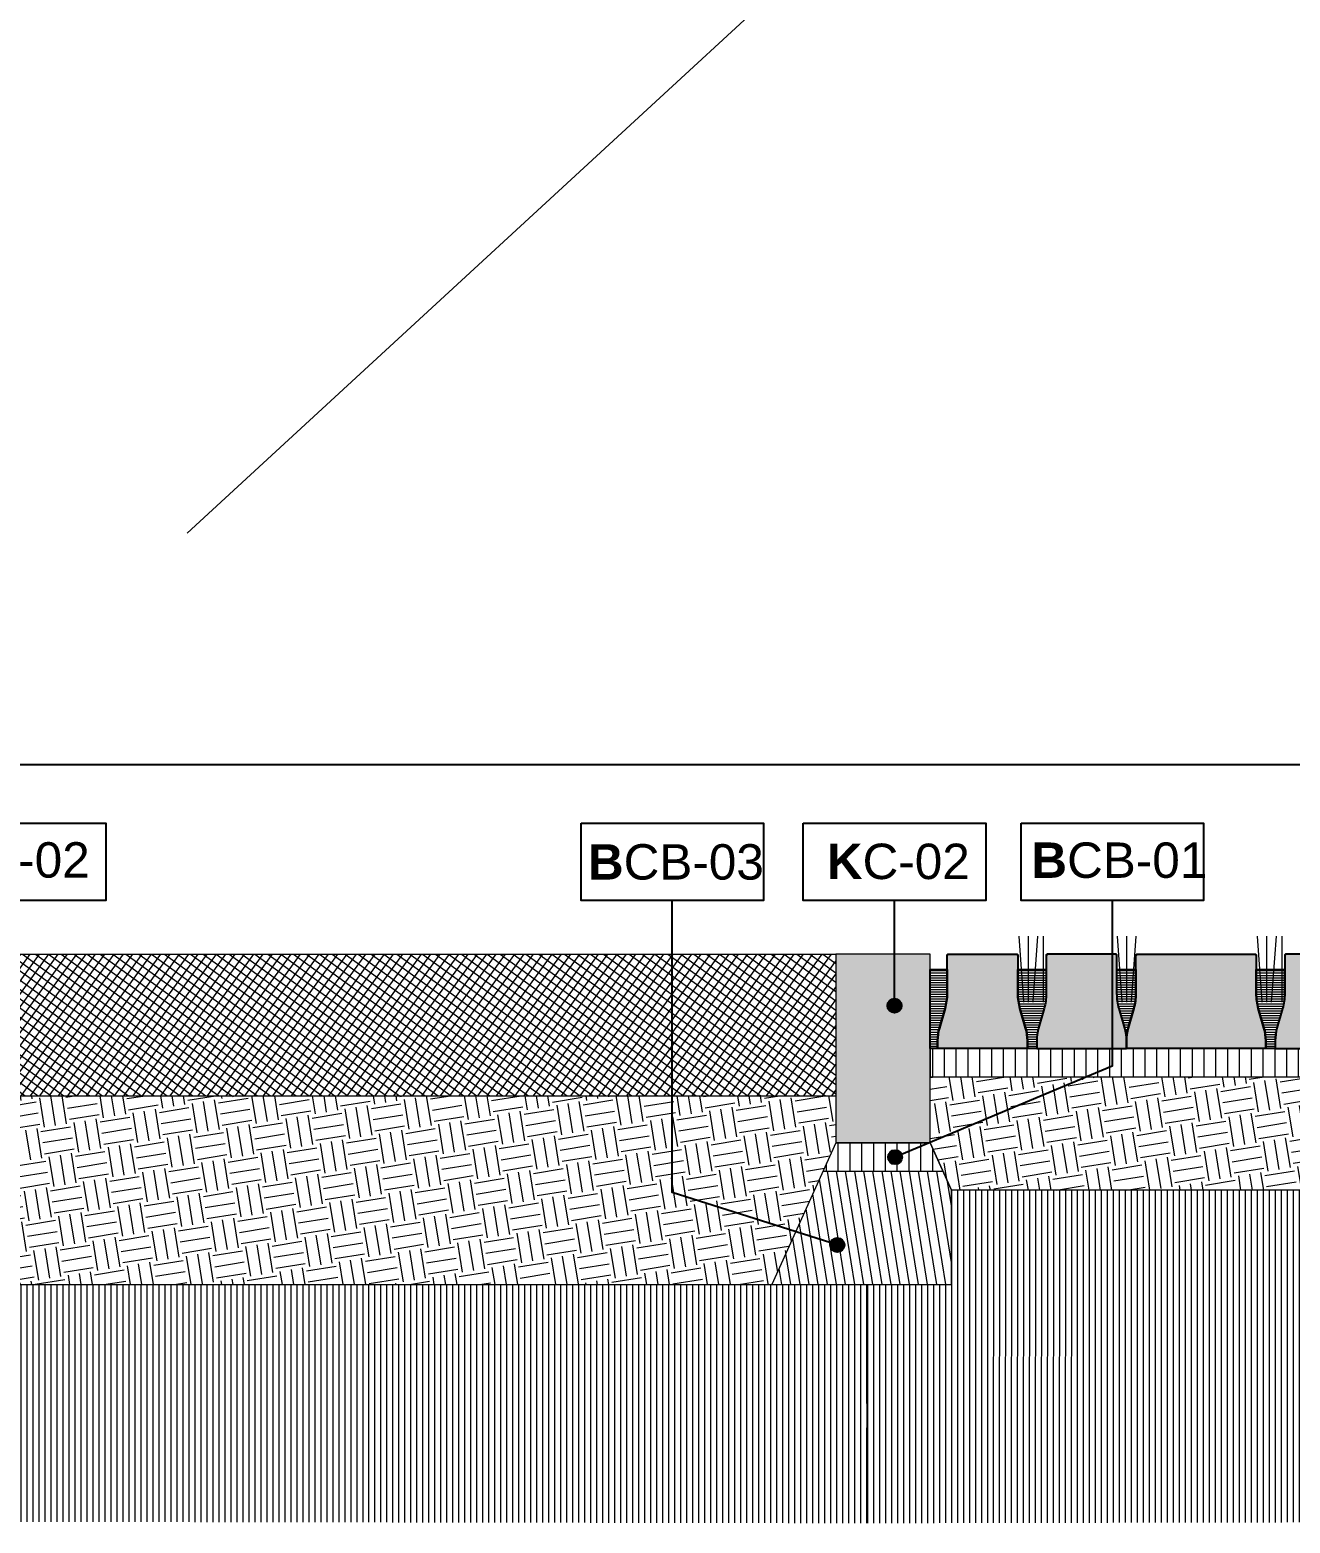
# Model space of a CAD drawing. Header units: metres. Extents: x -325 to 301, y -147 to 149.
# Drawn here: x 33.233 to 34.568, y 82.653 to 84.235 of the extents above; entities that cross this region are included whole.
import ezdxf

# ---------------------------------------------------------------- set-up
doc = ezdxf.new("R2010")
doc.units = ezdxf.units.M
doc.layers.add('-aux', color=50, linetype='Continuous', plot=False)
doc.layers.add('0-TX-1_25', color=7, linetype='Continuous', true_color=0x3f4f7f)
doc.layers.add('3-TR-paviment fort', color=7, linetype='Continuous', true_color=0xd1d1d1)
for name, color, linetype, lineweight, true_color in [('03-TR-Paviment_02_Sealed Gravel', 7, 'Continuous', 5, 0xd4be8c), ('03-TR-Paviment_05_Open Joint Precast Pavements', 7, 'Continuous', 5, 0xb3b3b3), ('3- TR terra vegetal', 7, 'Continuous', 0, 0xbea68e), ('3-TR sorra granitica', 7, 'Continuous', 0, 0xf2dac9)]:
    doc.layers.add(name, color=color, linetype=linetype, lineweight=lineweight, true_color=true_color)
for name, color, linetype, lineweight in [('1-CM', 7, 'Continuous', 0), ('1-L-GESPA', 64, 'Continuous', 0), ('3-TR Formigó', 252, 'Continuous', 0), ('3-TR Seleccionat', 44, 'Continuous', 0), ('3-TR Tot-u', 37, 'Continuous', 0)]:
    doc.layers.add(name, color=color, linetype=linetype, lineweight=lineweight)
for name, color, linetype in [('1-L- kodolé', 7, 'Continuous'), ('A-KEYPLAN_HATCH', 7, 'Continuous'), ('A_TEXT_2', 7, 'Continuous')]:
    doc.layers.add(name, color=color, linetype=linetype)
doc.styles.get("Standard").update_dxf_attribs({"font": 'arial.ttf'})
pattern_1 = [(2.097824849856748e-08, (43.46375966196942, 77.00587912896873), (-9.1534939350435e-13, 0.002499999999999997), [])]

# ---------------------------------------------------------------- blocks, each defined once
blk = doc.blocks.new('hatch keyplan 2')
at = {"layer": 'A-KEYPLAN_HATCH'}
blk.add_lwpolyline([(0, 0.005476596624248486), (0.012874798693294, 0.005476596623793739), (0.012874798693294, -2.273736754432321e-13), (0, 0)], close=True, dxfattribs=at)
blk = doc.blocks.new('hatch keyplan')
at = {"layer": 'A-KEYPLAN_HATCH'}
blk.add_blockref('hatch keyplan 2', (1.430579833341536, 0.8521467901477053), dxfattribs=at)
blk = doc.blocks.new('B-CB03')
at = {"layer": 'A-KEYPLAN_HATCH'}
blk.add_blockref('hatch keyplan', (-1.430579833438594, -0.8521467901477053), dxfattribs=at)
at = {"layer": 'A_TEXT_2', "insert": (-0.0007977309449526127, 0.00398371515799123), "char_height": 0.0025, "attachment_point": 1}
blk.add_mtext_dynamic_manual_height_columns('\\pi0.00128;{\\fArial|b1|i0|c0|p34;B}CB-03', width=0.01456192034901793, gutter_width=0.015, heights=[0], dxfattribs=at)
blk = doc.blocks.new('K01B')
at = {"layer": 'A-KEYPLAN_HATCH'}
blk.add_blockref('hatch keyplan', (-1.43057983324603, -0.8521467901474874), dxfattribs=at)
at = {"layer": 'A_TEXT_2', "insert": (-0.0007977307990891802, 0.004020148496436171), "char_height": 0.0025, "attachment_point": 1}
blk.add_mtext_dynamic_manual_height_columns('\\pi0.00246;{\\fArial|b1|i0|c0|p34;K}C-02', width=0.01456192034901793, gutter_width=0.015, heights=[0], dxfattribs=at)
blk = doc.blocks.new('B-CB01')
at = {"layer": 'A-KEYPLAN_HATCH'}
blk.add_blockref('hatch keyplan', (-1.430579833341536, -0.8521467901477052), dxfattribs=at)
at = {"layer": 'A_TEXT_2', "insert": (-0.0007977308478921419, 0.004105509799023688), "char_height": 0.0025, "attachment_point": 1}
blk.add_mtext_dynamic_manual_height_columns('\\pi0.00152;{\\fArial|b1|i0|c0|p34;B}CB-01', width=0.01456192034901793, gutter_width=0.015, heights=[0], dxfattribs=at)
blk = doc.blocks.new('PG02')
at = {"layer": 'A-KEYPLAN_HATCH'}
blk.add_blockref('hatch keyplan', (-1.429579833357655, -0.8521467901535917), dxfattribs=at)
at = {"layer": 'A_TEXT_2', "insert": (0.0002022691854198788, 0.004122186055120158), "char_height": 0.0025, "attachment_point": 1}
blk.add_mtext_dynamic_manual_height_columns('\\pi0.00245,t0.01245;{\\fArial|b1|i0|c0|p34;P}G-02', width=0.01456192034901793, gutter_width=0.015, heights=[0], dxfattribs=at)
blk = doc.blocks.new('POINT')
at = {"layer": '0-TX-1_25'}
h = blk.add_hatch(dxfattribs=at)
h.set_pattern_fill('ANGLE', color=256)
h.set_pattern_definition([(0, (-83.74681484067048, -12.72584030761209), (0, 6.985), [5.08, -1.905]), (90, (-83.74681484067048, -12.72584030761209), (-6.985, 4.277078946022131e-16), [5.08, -1.905])])
edge = h.paths.add_edge_path()
edge.add_arc((0, 0), 0.0075, 0, 360)
h = blk.add_hatch(color=256, dxfattribs=at)
h.dxf.hatch_style = 1
edge = h.paths.add_edge_path()
edge.add_arc((0, 0), 0.0075, 0, 360)
blk.add_circle((0, 0), 0.0075, dxfattribs=at)

msp = doc.modelspace()

# ---------------------------------------------------------------- hatches: boundary and pattern name
at = {"layer": '03-TR-Paviment_02_Sealed Gravel'}
h = msp.add_hatch(dxfattribs=at)
h.set_pattern_fill('_USER', color=256, scale=0.008, angle=234.1752438963392, style=0, double=1, pattern_type=0)
h.set_pattern_definition([(234.1752438963392, (0, 0), (0.006486487979182556, -0.004682464489552506), []), (324.1752438963392, (0, 0), (0.004682464489552507, 0.006486487979182555), [])])
h.paths.add_polyline_path([(32.58676959583272, 83.255882626085), (34.08676959530885, 83.25588262573575), (34.08676957610032, 83.10588262596858), (32.58676959612376, 83.10588262596858)])
at = {"layer": '03-TR-Paviment_05_Open Joint Precast Pavements'}
h = msp.add_hatch(color=256, dxfattribs=at)
h.dxf.hatch_style = 1
edge = h.paths.add_edge_path()
edge.add_line((34.1947338757428, 83.15588262459488), (34.19473387527714, 83.16407840620951))
edge.add_arc((34.24315143145935, 83.16407840756135), 0.04841755618221556, 164.0009824733315, 180.0000015997192, ccw=False)
edge.add_line((34.19660926045353, 83.17742329664753), (34.20255590131009, 83.19816303128601))
edge.add_arc((34.14762472623674, 83.21391327589761), 0.05714459029745565, 344.0009795872384, 359.9999987135214)
edge.add_line((34.2047693165342, 83.21391327461453), (34.2047693165342, 83.25503854887785))
edge.add_line((34.2047693165342, 83.25503854887785), (34.20556652260447, 83.25503854980917))
edge.add_line((34.20556652260447, 83.25503854980917), (34.20556652167315, 83.25588262655066))
edge.add_line((34.20556652167315, 83.25588262655066), (34.27886431704709, 83.25588262561934))
edge.add_line((34.27886431704709, 83.25588262561934), (34.27886431518445, 83.25503854748086))
edge.add_line((34.27886431518445, 83.25503854748086), (34.27966152078906, 83.25503855120616))
edge.add_line((34.27966152078906, 83.25503855120616), (34.2796615203234, 83.21391327414887))
edge.add_arc((34.33680610896408, 83.21391327566478), 0.05714458864067497, 180.0000015199253, 195.9990206462084)
edge.add_line((34.28187493554751, 83.19816303128601), (34.28782157593841, 83.1774232933879))
edge.add_arc((34.24127940446692, 83.16407840761528), 0.04841755571655446, -5.520878687548247e-06, 15.999013605509106, ccw=False)
edge.add_line((34.28969696018348, 83.16407840294988), (34.28969696018348, 83.15588262459488))
edge.add_line((34.28969696018348, 83.15588262459488), (34.1947338757428, 83.15588262459488))
h = msp.add_hatch(color=256, dxfattribs=at)
h.dxf.hatch_style = 1
edge = h.paths.add_edge_path()
edge.add_line((34.39466004579762, 83.15588262459488), (34.39466004579762, 83.16407840481253))
edge.add_arc((34.34624248606902, 83.16407840497325), 0.04841755972859829, 359.9999998098035, 375.9990189361935)
edge.add_line((34.39278466015557, 83.17742329618187), (34.38683802069599, 83.19816303035469))
edge.add_arc((34.44176919765895, 83.21391327354233), 0.05714459172140245, 179.9999993918618, 195.9990185181449, ccw=False)
edge.add_line((34.38462460593755, 83.21391327414887), (34.38462460500622, 83.25503854887785))
edge.add_line((34.38462460500622, 83.25503854887785), (34.38382740033293, 83.25503854887785))
edge.add_line((34.38382740033293, 83.25503854887785), (34.38382739986727, 83.25588262468801))
edge.add_line((34.38382739986727, 83.25588262468801), (34.31052960589031, 83.25588262561934))
edge.add_line((34.31052960589031, 83.25588262561934), (34.31052960589031, 83.25503854841219))
edge.add_line((34.31052960589031, 83.25503854841219), (34.30973240075136, 83.25503855120616))
edge.add_line((34.30973240075136, 83.25503855120616), (34.3097324002857, 83.21391327414887))
edge.add_arc((34.2525878151914, 83.21391327447365), 0.05714458509429221, 344.0009805480698, 359.9999996743516, ccw=False)
edge.add_line((34.30751898552725, 83.19816303221734), (34.30157234560201, 83.17742329292224))
edge.add_arc((34.34811451471823, 83.16407840241212), 0.04841755475826512, 164.0009802372354, 179.9999993636236)
edge.add_line((34.29969695995996, 83.16407840294988), (34.29969696089128, 83.15588262459488))
edge.add_line((34.29969696089128, 83.15588262459488), (34.39466004579762, 83.15588262459488))
h = msp.add_hatch(color=256, dxfattribs=at)
h.dxf.hatch_style = 1
edge = h.paths.add_edge_path()
edge.add_line((34.39466004579762, 83.15588262599186), (34.39466004579762, 83.16407840481253))
edge.add_arc((34.44307759913194, 83.16407840238514), 0.04841755333431769, 164.0009780011229, 179.9999971275111, ccw=False)
edge.add_line((34.39653543190533, 83.17742329431923), (34.40248207136491, 83.19816303035469))
edge.add_arc((34.34755089227951, 83.2139132704616), 0.05714459291252056, 344.0009850376277, 360.0000041639107)
edge.add_line((34.40469548519204, 83.21391327461453), (34.40469548426071, 83.25503854841219))
edge.add_line((34.40469548426071, 83.25503854841219), (34.40549269172797, 83.25503854887785))
edge.add_line((34.40549269172797, 83.25503854887785), (34.40549269126231, 83.255882626085))
edge.add_line((34.40549269126231, 83.255882626085), (34.53131856297577, 83.25588262794764))
edge.add_line((34.53131856297577, 83.25588262794764), (34.53131856157879, 83.25503854887785))
edge.add_line((34.53131856157879, 83.25503854887785), (34.53211576764906, 83.25503855353446))
edge.add_line((34.53211576764906, 83.25503855353446), (34.53211576764906, 83.21391327694283))
edge.add_arc((34.58926035652257, 83.21391328011552), 0.05714458887350569, 180.0000031810812, 195.9990223073646)
edge.add_line((34.53432918333883, 83.19816303407998), (34.54027582233275, 83.17742329571621))
edge.add_arc((34.49373365202541, 83.1640784016597), 0.04841755688070644, 4.282011389022955e-06, 15.999023408399523, ccw=False)
edge.add_line((34.54215120890612, 83.16407840527819), (34.54215120844046, 83.15588262645753))
edge.add_line((34.54215120844046, 83.15588262645753), (34.39466004579762, 83.15588262599186))
h = msp.add_hatch(color=256, dxfattribs=at)
h.dxf.hatch_style = 1
edge = h.paths.add_edge_path()
edge.add_line((34.77345882676045, 83.15588262878583), (34.77345882769177, 83.1640784076065))
edge.add_arc((34.72504126961995, 83.16407840753439), 0.04841755807181869, 8.532777332617266e-08, 15.99901921171794)
edge.add_line((34.77158344204972, 83.17742329851018), (34.76563680165881, 83.19816303361432))
edge.add_arc((34.82056798004572, 83.21391327869158), 0.05714459361101479, 180.0000008195852, 195.9990199458679, ccw=False)
edge.add_line((34.76342338643471, 83.21391327787416), (34.76342338643471, 83.25503855213748))
edge.add_line((34.76342338643471, 83.25503855213748), (34.76262618129576, 83.25503855213748))
edge.add_line((34.76262618129576, 83.25503855213748), (34.76262618129576, 83.25588262794764))
edge.add_line((34.76262618129576, 83.25588262794764), (34.56305473198617, 83.25588262887896))
edge.add_line((34.56305473198617, 83.25588262887896), (34.56305473198617, 83.25503855167182))
edge.add_line((34.56305473198617, 83.25503855167182), (34.56225752638156, 83.2550385553971))
edge.add_line((34.56225752638156, 83.2550385553971), (34.56225752684722, 83.21391327880548))
edge.add_arc((34.50511293559148, 83.21391327488539), 0.05714459125574236, -15.999015195819084, 3.93046417457299e-06, ccw=False)
edge.add_line((34.5600441130201, 83.1981630350113), (34.55409747309486, 83.17742329571621))
edge.add_arc((34.60063964055429, 83.16407840543891), 0.04841755310148554, 164.0009799617109, 179.9999990880993)
edge.add_line((34.5522220874528, 83.16407840620951), (34.5522220874528, 83.15588262785451))
edge.add_line((34.5522220874528, 83.15588262785451), (34.77345882676045, 83.15588262878583))
at = {"layer": '3- TR terra vegetal'}
h = msp.add_hatch(dxfattribs=at)
h.set_pattern_fill('_USER', color=256, scale=0.002499999999999998, angle=-35.64647221588461, style=0, pattern_type=0)
h.set_pattern_definition([(2.097824849856748e-08, (43.56872274898055, 77.00587912943439), (-9.1534939350435e-13, 0.002499999999999997), [])])
edge = h.paths.add_edge_path()
edge.add_line((34.1947338757428, 83.15587912468465), (34.18676957668239, 83.1558791251503))
edge.add_line((34.18676957668239, 83.1558791251503), (34.18676957668239, 83.23947239263208))
edge.add_line((34.18676957668239, 83.23947239263208), (34.20476931560287, 83.23947239309774))
edge.add_line((34.20476931560287, 83.23947239309774), (34.20476931560287, 83.21390977377297))
edge.add_arc((34.14762473027586, 83.21390977575453), 0.05714458532701631, 344.00097888688407, 359.9999980131956, ccw=False)
edge.add_line((34.20255590037877, 83.19815953184144), (34.19660926045353, 83.177419793012))
edge.add_arc((34.24315142294315, 83.16407490343312), 0.04841754813167576, 164.0009791352116, 179.9999982614252)
edge.add_line((34.19473387481148, 83.1640749049023), (34.1947338757428, 83.15587912468465))
edge.add_line((34.1947338757428, 83.15587912468465), (34.18676957668239, 83.1558791251503))
h = msp.add_hatch(dxfattribs=at)
h.set_pattern_fill('_USER', color=256, scale=0.002499999999999998, angle=-35.64647221588461, style=0, pattern_type=0)
h.set_pattern_definition(pattern_1)
edge = h.paths.add_edge_path()
edge.add_line((34.2996969618226, 83.1558791251503), (34.28969696390877, 83.15587912421898))
edge.add_line((34.28969696390877, 83.15587912421898), (34.28969696251178, 83.16407490350531))
edge.add_arc((34.24127940656157, 83.1640749065138), 0.04841755595021633, 359.999996439844, 375.9990155659551)
edge.add_line((34.28782157780105, 83.17741979394333), (34.28187493880714, 83.19815953137578))
edge.add_arc((34.33680611411354, 83.21390977433063), 0.05714459006485319, 179.9999996253512, 195.99901875157, ccw=False)
edge.add_line((34.27966152404869, 83.21390977470429), (34.27966152358303, 83.2394723935634))
edge.add_line((34.27966152358303, 83.2394723935634), (34.30973240214834, 83.23947239263208))
edge.add_line((34.30973240214834, 83.23947239263208), (34.30973240168268, 83.21390977377297))
edge.add_arc((34.2525878083046, 83.21390977293359), 0.05714459337808365, -15.999018284712008, 8.415991032961756e-07, ccw=False)
edge.add_line((34.30751898692424, 83.19815952951313), (34.301572346999, 83.17741979254635))
edge.add_arc((34.3481145111454, 83.16407490273463), 0.04841754978845533, 164.0009794107362, 179.9999985369496)
edge.add_line((34.29969696135694, 83.16407490397097), (34.2996969618226, 83.1558791251503))
edge.add_line((34.2996969618226, 83.1558791251503), (34.28969696390877, 83.15587912421898))
h = msp.add_hatch(dxfattribs=at)
h.set_pattern_fill('_USER', color=256, scale=0.002499999999999998, angle=-35.64647221588461, style=0, pattern_type=0)
h.set_pattern_definition(pattern_1)
edge = h.paths.add_edge_path()
edge.add_line((34.39466004719461, 83.15587912934126), (34.39466004626328, 83.16407490769626))
edge.add_arc((34.34624249385946, 83.16407491189588), 0.04841755240382657, 359.999995030304, 375.9990141564159)
edge.add_line((34.39278466201822, 83.17741979720296), (34.38683802255863, 83.19815953556673))
edge.add_arc((34.44176919786504, 83.21390977852158), 0.05714459006485319, 179.9999996253512, 195.99901875157, ccw=False)
edge.add_line((34.38462460780019, 83.21390977889524), (34.38462460826585, 83.23947239263208))
edge.add_line((34.38462460826585, 83.23947239263208), (34.404695487986, 83.23947239076944))
edge.add_line((34.404695487986, 83.23947239076944), (34.4046954856577, 83.21390977842958))
edge.add_arc((34.34755089251244, 83.21390977593343), 0.05714459314525305, -15.999016623555917, 2.502754909983196e-06, ccw=False)
edge.add_line((34.40248207136491, 83.19815953416975), (34.39653543097401, 83.17741979534031))
edge.add_arc((34.44307759038291, 83.16407490788387), 0.04841754458529064, 164.000980544753, 179.999999670965)
edge.add_line((34.39466004579762, 83.16407490816192), (34.39466004672894, 83.1558791288756))
h = msp.add_hatch(dxfattribs=at)
h.set_pattern_fill('_USER', color=256, scale=0.002499999999999998, angle=-35.64647221588461, style=0, pattern_type=0)
h.set_pattern_definition(pattern_1)
edge = h.paths.add_edge_path()
edge.add_line((34.5521512086826, 83.1558791372575), (34.54215120983744, 83.15587913772316))
edge.add_line((34.54215120983744, 83.15587913772316), (34.54215120937178, 83.1640749156125))
edge.add_arc((34.49373365626946, 83.16407491484178), 0.04841755310231832, 9.120520814603921e-07, 15.99902003816349)
edge.add_line((34.54027582372973, 83.1774198051192), (34.53432918380449, 83.19815954487996))
edge.add_arc((34.589260356263, 83.21390978405559), 0.0571445862856325, 179.9999967699183, 195.9990158961374, ccw=False)
edge.add_line((34.53211576997737, 83.21390978727715), (34.53211576951171, 83.23947239263208))
edge.add_line((34.53211576951171, 83.23947239263208), (34.56218664761136, 83.23947239170076))
edge.add_line((34.56218664761136, 83.23947239170076), (34.56218664761136, 83.21390978681148))
edge.add_arc((34.505042057314, 83.21390978809455), 0.05714459029735509, 344.00097958722466, 359.9999987135357, ccw=False)
edge.add_line((34.55997323238725, 83.19815954348297), (34.55402659339333, 83.17741980465354))
edge.add_arc((34.6005687573069, 83.16407491318505), 0.04841755002128424, 164.0009774501644, 179.9999965763781)
edge.add_line((34.55215120728562, 83.16407491607816), (34.5521512086826, 83.1558791372575))
edge.add_line((34.5521512086826, 83.1558791372575), (34.54215120983744, 83.15587913772316))
at = {"layer": '3-TR Formigó'}
h = msp.add_hatch(dxfattribs=at)
h.set_pattern_fill('ANSI31', color=256, scale=0.003, angle=234.1752438963392, style=0)
h.set_pattern_definition([(279.1752438963392, (36.97095712187684, 82.85588261181246), (0.009403130041245794, 0.001518805592372136), [])])
h.paths.add_polyline_path([(34.07326957780796, 83.02588261557617), (34.20026961457192, 83.02588257973139), (34.20926949818583, 83.00588284589352), (34.20926950422953, 82.90588263745158), (34.08676958034948, 82.90588262596857), (34.0192695824566, 82.90588262596857)])
at = {"layer": '3-TR Seleccionat'}
h = msp.add_hatch(dxfattribs=at)
h.set_pattern_fill('ANSI31', color=256, scale=0.002, angle=225, style=0)
h.set_pattern_definition([(270, (441110.4547241977, -650753.8105507296), (-0.00635, -1.734723475976807e-18), [])])
h.paths.add_polyline_path([(34.20926950422953, 82.90588263745158), (34.11928385305483, 82.90588263201312), (34.11926962042455, 82.90585099391895), (34.11972609080189, 82.65331556195527), (35.45216368086139, 82.65588280620278), (35.45216368108657, 83.00588284634279), (34.20926949818583, 83.00588284589351)])
h = msp.add_hatch(dxfattribs=at)
h.set_pattern_fill('ANSI31', color=256, scale=0.002, angle=225, style=0)
h.set_pattern_definition([(270, (-171.1251601282443, 34.03281034940716), (0.00635, -1.734723475976807e-18), [])])
h.paths.add_polyline_path([(32.58676959592626, 82.65588280573714), (34.11972609066561, 82.65331556195525), (34.11926962042455, 82.90585099391895), (34.0192695824566, 82.90588262596857), (32.58676959612376, 82.90588262596857)])
at = {"layer": '3-TR sorra granitica'}
h = msp.add_hatch(dxfattribs=at)
h.set_pattern_fill('LINE', color=256, scale=0.09999999999999998, angle=54.35352778411538, style=0)
h.set_pattern_definition([(90.0000000228635, (56.6769867044321, 291.311531196034), (-0.0125, -4.988090669677536e-12), [])])
h.paths.add_polyline_path([(34.18676957621673, 83.12588280407937), (35.45216368132705, 83.12588284412624), (35.45216368179271, 83.15588284531833), (34.18676957714806, 83.15588280434014)])
h = msp.add_hatch(dxfattribs=at)
h.set_pattern_fill('LINE', color=256, scale=0.09999999999999998, angle=54.35352778411538, style=0)
h.set_pattern_definition([(90.00000002286349, (56.57698672282572, 291.2115310034598), (-0.0125, -4.988090669677536e-12), [])])
h.paths.add_polyline_path([(34.07326957780796, 83.02588261557617), (34.20026961457192, 83.02588257973139), (34.18676959507602, 83.05588265274409), (34.08676959554168, 83.0558826117659)])
at = {"layer": '3-TR Tot-u'}
h = msp.add_hatch(dxfattribs=at)
h.set_pattern_fill('EARTH', color=256, scale=0.005, angle=-80.8247561036608, style=0)
h.set_pattern_definition([(279.1752438963392, (-154.0039114147826, 41.121896068024), (0.03640645211205976, -0.02628108149624554), [0.03175, -0.03175]), (279.1752438963392, (-153.992157502231, 41.12379457501446), (0.03640645211205976, -0.02628108149624554), [0.03175, -0.03175]), (279.1752438963392, (-153.9804035896795, 41.12569308200493), (0.03640645211205976, -0.02628108149624554), [0.03175, -0.03175]), (9.175243896339197, (-153.9758527831655, 41.1224079468179), (0.02628108149624554, 0.03640645211205976), [0.03175, -0.03175]), (9.175243896339197, (-153.973954276175, 41.11065403426635), (0.02628108149624554, 0.03640645211205976), [0.03175, -0.03175]), (9.175243896339197, (-153.9720557691845, 41.09890012171478), (0.02628108149624554, 0.03640645211205976), [0.03175, -0.03175])])
h.paths.add_polyline_path([(35.4521636831897, 83.00588284680845), (34.20926949818583, 83.00588284589352), (34.1867695759839, 83.0558826117659), (34.18676957528541, 83.12588284924851), (35.45216368132705, 83.12588280640767)])
h = msp.add_hatch(dxfattribs=at)
h.set_pattern_fill('EARTH', color=256, scale=0.005, angle=-80.8247561036608, style=0)
h.set_pattern_definition([(279.1752438963392, (0, 0), (0.03640645211205976, -0.02628108149624554), [0.03175, -0.03175]), (279.1752438963392, (0.01175391255155724, 0.001898506990465168), (0.03640645211205976, -0.02628108149624554), [0.03175, -0.03175]), (279.1752438963392, (0.02350782510311449, 0.003797013980930336), (0.03640645211205976, -0.02628108149624554), [0.03175, -0.03175]), (9.175243896339197, (0.02805863161712196, 0.0005118787938996443), (0.02628108149624554, 0.03640645211205976), [0.03175, -0.03175]), (9.175243896339197, (0.02995713860758713, -0.0112420337576576), (0.02628108149624554, 0.03640645211205976), [0.03175, -0.03175]), (9.175243896339197, (0.0318556455980523, -0.02299594630921484), (0.02628108149624554, 0.03640645211205976), [0.03175, -0.03175])])
h.paths.add_polyline_path([(32.58676959612376, 83.10588262596858), (32.58676959612376, 82.90588262596857), (34.0192695824566, 82.90588262596857), (34.08676958249153, 83.05588262596858), (34.08676959507602, 83.10588262596858)])
at = {"layer": '3-TR-paviment fort'}
msp.add_hatch(color=256, dxfattribs=at).paths.add_polyline_path([(34.18676959507602, 83.25588262596858), (34.08676959507602, 83.25588262596858), (34.08676959507602, 83.05588262596856), (34.18676959507602, 83.05588262596856)])

# ---------------------------------------------------------------- linework, layer by layer
at = {"layer": '-aux'}
msp.add_lwpolyline([(12.23447743480324, 83.4566912249669), (142.2344774348032, 83.4566912249669)], dxfattribs=at)
for points in [[(34.1947338757428, 83.15587912468465), (34.18676957668239, 83.1558791251503), (34.18676957668239, 83.23947239263208), (34.20476931560287, 83.23947239309774), (34.20476931560287, 83.21390977377297, -0.0699225111484148), (34.20255590037877, 83.19815953184144), (34.19660926045353, 83.177419793012, 0.06992251114798485), (34.19473387481148, 83.1640749049023), (34.1947338757428, 83.15587912468465), (34.18676957668239, 83.1558791251503)], [(34.2996969618226, 83.1558791251503), (34.28969696390877, 83.15587912421898), (34.28969696251178, 83.16407490350531, 0.06992251114754273), (34.28782157780105, 83.17741979394333), (34.28187493880714, 83.19815953137578, -0.06992251114800961), (34.27966152404869, 83.21390977470429), (34.27966152358303, 83.2394723935634), (34.30973240214834, 83.23947239263208), (34.30973240168268, 83.21390977377297, -0.0699225111484148), (34.30751898692424, 83.19815952951313), (34.301572346999, 83.17741979254635, 0.06992251114798485), (34.29969696135694, 83.16407490397097), (34.2996969618226, 83.1558791251503), (34.28969696390877, 83.15587912421898)], [(34.39466004672894, 83.1558791288756), (34.39466004719461, 83.15587912934126), (34.39466004626328, 83.16407490769626, 0.06992251114754273), (34.39278466201822, 83.17741979720296), (34.38683802255863, 83.19815953556673, -0.06992251114800961), (34.38462460780019, 83.21390977889524), (34.38462460826585, 83.23947239263208), (34.404695487986, 83.23947239076944), (34.4046954856577, 83.21390977842958, -0.0699225111484148), (34.40248207136491, 83.19815953416975), (34.39653543097401, 83.17741979534031, 0.06992251114798485), (34.39466004579762, 83.16407490816192), (34.39466004672894, 83.1558791288756), (34.39466004719461, 83.15587912934126)], [(34.5521512086826, 83.1558791372575), (34.54215120983744, 83.15587913772316), (34.54215120937178, 83.1640749156125, 0.06992251114754273), (34.54027582372973, 83.1774198051192), (34.53432918380449, 83.19815954487996, -0.06992251114800961), (34.53211576997737, 83.21390978727715), (34.53211576951171, 83.23947239263208), (34.56218664761136, 83.23947239170076), (34.56218664761136, 83.21390978681148, -0.0699225111484148), (34.55997323238725, 83.19815954348297), (34.55402659339333, 83.17741980465354, 0.06992251114798485), (34.55215120728562, 83.16407491607816), (34.5521512086826, 83.1558791372575), (34.54215120983744, 83.15587913772316)]]:
    msp.add_lwpolyline(points, format="xyb", dxfattribs=at)
at = {"layer": '0-TX-1_25'}
for points in [[(34.08842490675723, 82.94784167622659), (33.9136706500185, 83.00340388405652), (33.9136706500185, 83.31250849204001)], [(34.14901716277313, 83.20121223513206), (34.14901716277313, 83.31250849204001)], [(34.37970271719089, 83.3125084920366), (34.37970271719089, 83.19634932257077), (34.37970271719089, 83.1372755978814), (34.1496448167054, 83.04081705225326)]]:
    msp.add_lwpolyline(points, dxfattribs=at)
at = {"layer": '1-CM'}
for p, q in [((32.58676959612376, 83.25588262596858), (34.08676959507602, 83.25588262596858)), ((34.1867695759839, 83.05588262596856), (34.18676957528541, 83.12588284924851)), ((34.18676957528541, 83.12588284924851), (35.45216368132705, 83.12588280640767)), ((32.58676959612376, 83.10588262596858), (34.08676959507602, 83.10588262596858)), ((35.45216368272403, 83.00588284634279), (34.20926949818583, 83.00588284589352)), ((32.58676959612376, 82.90588264017126), (34.0192695824566, 82.90588264017126))]:
    msp.add_line(p, q, dxfattribs=at)
at = {"layer": '1-CM', "color": 244, "true_color": 0x991b1e}
msp.add_lwpolyline([(33.39993682688396, 83.70151714954216), (36.27820109195727, 86.35223506683849)], dxfattribs=at)
at = {"layer": '1-CM'}
for points in [[(34.08676959507602, 83.05588262596856), (34.18676959507602, 83.05588262596856), (34.18676959507602, 83.25588262596858), (34.08676959507602, 83.25588262596858)], [(34.18676957621673, 83.12588280407937), (35.45216368132705, 83.12588284412624), (35.45216368179271, 83.15588284531833), (34.18676957714806, 83.15588280434014)], [(34.08676957610032, 83.0558826117659), (34.0192695824566, 82.90588262596857), (34.20926950422953, 82.90588263745158), (34.20926949818583, 83.00588284589351), (34.18676959507602, 83.0558826117659)]]:
    msp.add_lwpolyline(points, close=True, dxfattribs=at)
for points in [[(34.08676959507602, 83.0558826117659), (34.0192695824566, 82.90588264017126)], [(34.18676959507602, 83.0558826117659), (34.20926949818583, 83.00588284589351)], [(34.07326955448223, 83.02588261557617), (34.20026961457192, 83.02588257973139)], [(34.20926949818583, 83.00588284589352), (34.20926950422953, 82.90588263745158)], [(34.11926956324806, 82.90588262596857), (34.11972609066561, 82.65331556195525)]]:
    msp.add_lwpolyline(points, dxfattribs=at)
at = {"layer": '1-L- kodolé'}
for points in [[(34.1947338757428, 83.15588262459488), (34.19473387527714, 83.16407840620951, -0.06992251114875708), (34.19660926045353, 83.17742329664753), (34.20255590131009, 83.19816303128601, 0.0699225111482901), (34.2047693165342, 83.21391327461453), (34.2047693165342, 83.25503854887785), (34.20556652260447, 83.25503854980917), (34.20556652167315, 83.25588262655066), (34.27886431704709, 83.25588262561934), (34.27886431518445, 83.25503854748086), (34.27966152078906, 83.25503855120616), (34.2796615203234, 83.21391327414887, 0.0699225111482901), (34.28187493554751, 83.19816303128601), (34.28782157593841, 83.1774232933879, -0.06992251114875708), (34.28969696018348, 83.16407840294988), (34.28969696018348, 83.15588262459488)], [(34.39466004579762, 83.15588262459488), (34.39466004579762, 83.16407840481253, 0.06992251114875708), (34.39278466015557, 83.17742329618187), (34.38683802069599, 83.19816303035469, -0.0699225111482901), (34.38462460593755, 83.21391327414887), (34.38462460500622, 83.25503854887785), (34.38382740033293, 83.25503854887785), (34.38382739986727, 83.25588262468801), (34.31052960589031, 83.25588262561934), (34.31052960589031, 83.25503854841219), (34.30973240075136, 83.25503855120616), (34.3097324002857, 83.21391327414887, -0.0699225111482901), (34.30751898552725, 83.19816303221734), (34.30157234560201, 83.17742329292224, 0.06992251114875708), (34.29969695995996, 83.16407840294988), (34.29969696089128, 83.15588262459488)], [(34.39466004579762, 83.15588262599186), (34.39466004579762, 83.16407840481253, -0.06992251114875708), (34.39653543190533, 83.17742329431923), (34.40248207136491, 83.19816303035469, 0.0699225111482901), (34.40469548519204, 83.21391327461453), (34.40469548426071, 83.25503854841219), (34.40549269172797, 83.25503854887785), (34.40549269126231, 83.255882626085), (34.53131856297577, 83.25588262794764), (34.53131856157879, 83.25503854887785), (34.53211576764906, 83.25503855353446), (34.53211576764906, 83.21391327694283, 0.0699225111482901), (34.53432918333883, 83.19816303407998), (34.54027582233275, 83.17742329571621, -0.06992251114875708), (34.54215120890612, 83.16407840527819), (34.54215120844046, 83.15588262645753)], [(34.77345882676045, 83.15588262878583), (34.77345882769177, 83.1640784076065, 0.06992251114875708), (34.77158344204972, 83.17742329851018), (34.76563680165881, 83.19816303361432, -0.0699225111482901), (34.76342338643471, 83.21391327787416), (34.76342338643471, 83.25503855213748), (34.76262618129576, 83.25503855213748), (34.76262618129576, 83.25588262794764), (34.56305473198617, 83.25588262887896), (34.56305473198617, 83.25503855167182), (34.56225752638156, 83.2550385553971), (34.56225752684722, 83.21391327880548, -0.0699225111482901), (34.5600441130201, 83.1981630350113), (34.55409747309486, 83.17742329571621, 0.06992251114875708), (34.5522220874528, 83.16407840620951), (34.5522220874528, 83.15588262785451)]]:
    msp.add_lwpolyline(points, format="xyb", close=True, dxfattribs=at)
at = {"layer": '1-L-GESPA'}
for points in [[(34.28062167291964, 83.27503504526095), (34.28562167513618, 83.20511318991186)], [(34.2906216717648, 83.27503504572661), (34.29062167549009, 83.20511318991186)], [(34.30062167200694, 83.2750350471236), (34.29562167584399, 83.20511318711789)], [(34.30662167205909, 83.27503504898624), (34.30662167578438, 83.20511319270582)], [(34.38466004695246, 83.27499597953857), (34.38966005010033, 83.20507412465514)], [(34.39466004626328, 83.27499597907291), (34.39466004952291, 83.20507412325816)], [(34.40466004697109, 83.27499598140122), (34.39966005034248, 83.20507412092985)], [(34.53307591884831, 83.2750350578338), (34.53807592199618, 83.20511320248471)], [(34.54307591815913, 83.2750350578338), (34.54307592188442, 83.20511320155339)], [(34.55307591746995, 83.27503506016211), (34.54807592177266, 83.20511319969074)], [(34.55907591845343, 83.27503505969645), (34.5590759212474, 83.20511320527868)]]:
    msp.add_lwpolyline(points, dxfattribs=at)

# ---------------------------------------------------------------- block references
at = {"layer": '0-TX-1_25', "xscale": 15, "yscale": 15, "zscale": 15}
for name, p in [('PG02', (33.10554109332617, 83.31250849213002)), ('B-CB03', (33.81710966127466, 83.31250849204172)), ('K01B', (34.05245617114083, 83.31250849203845)), ('B-CB01', (34.28314172699118, 83.3125084920383))]:
    msp.add_blockref(name, p, dxfattribs=at)
at = {"layer": '0-TX-1_25'}
for p in [(34.14901716277313, 83.20121223513206), (34.1496448167054, 83.04081705225326), (34.08842490675723, 82.94784167622659)]:
    msp.add_blockref('POINT', p, dxfattribs=at)

doc.saveas('drawing.dxf')
